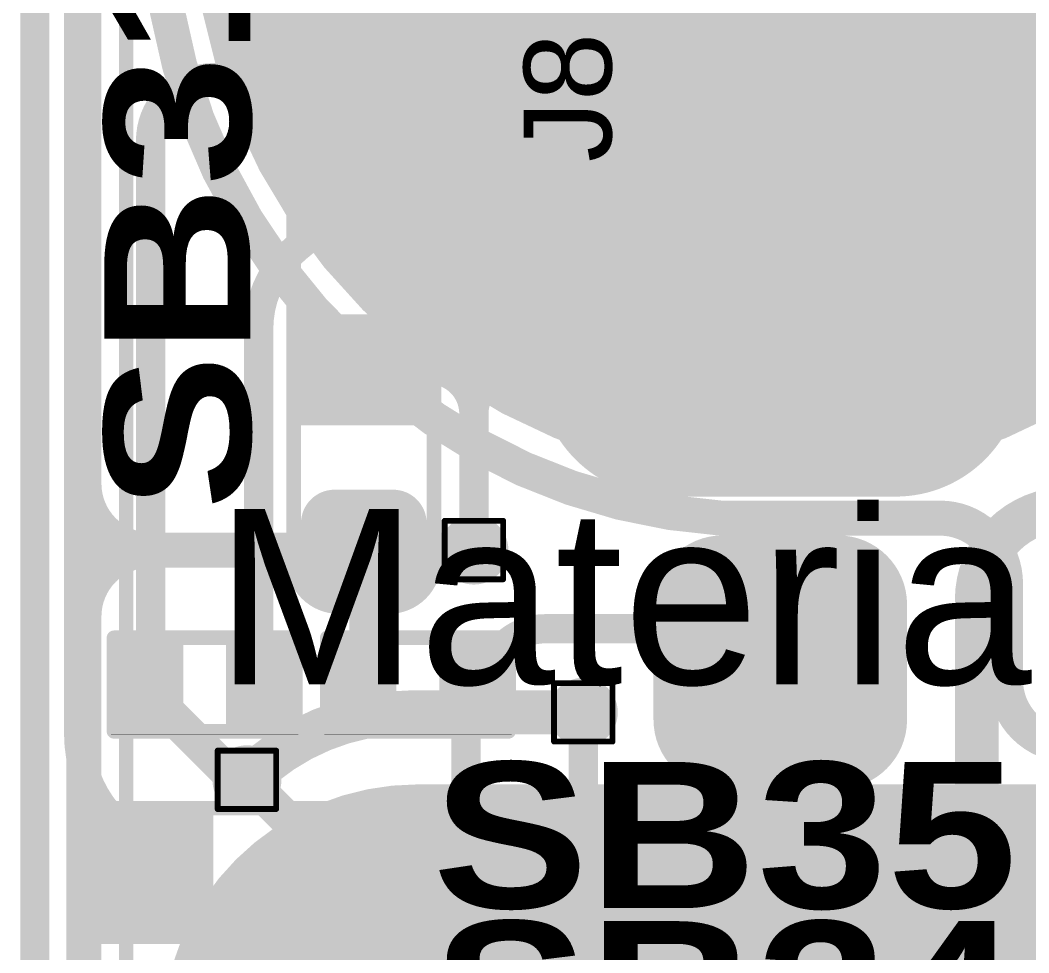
# Model space of a CAD drawing. Header units: inches. Extents: x 3 to 457, y -41 to 239.
# Drawn here: x 173.91 to 182.67, y 14.03 to 22.14 of the extents above; entities that cross this region are included whole.
import ezdxf

# ---------------------------------------------------------------- set-up
doc = ezdxf.new("R2010")
doc.units = ezdxf.units.IN
for name, color, linetype in [('Board Outline', 216, 'Continuous'), ('Bottom Layer', 5, 'Continuous'), ('Bottom Overlay', 54, 'Continuous'), ('Bottom Paste', 16, 'Continuous'), ('Bottom Solder', 6, 'Continuous'), ('Drill Drawing', 1, 'Continuous'), ('Fabrication', 76, 'Continuous'), ('Top Layer', 1, 'Continuous'), ('Top Overlay', 2, 'Continuous'), ('Top Paste', 8, 'Continuous'), ('Top Solder', 216, 'Continuous'), ('Via Holes', 16, 'Continuous')]:
    doc.layers.add(name, color=color, linetype=linetype)
doc.styles.add('Arial', font='', dxfattribs={"height": 0.2})
doc.styles.add('Arial Black_Bold', font='', dxfattribs={"height": 0.2})
doc.styles.get('Arial').set_extended_font_data('Arial')
doc.styles.get('Arial Black_Bold').set_extended_font_data('Arial Black', bold=True)

# ---------------------------------------------------------------- blocks, each defined once
blk = doc.blocks.new('S______B______12')
at = {"layer": 'Top Layer'}
for points in [[(-1.143, -0.4445), (-1.143, 0.4445), (-0.3809999999999999, 0.4445), (-0.3809999999999999, -0.4445)], [(0.3809999999999999, -0.4445), (0.3809999999999999, 0.4445), (1.143, 0.4445), (1.143, -0.4445)]]:
    blk.add_hatch(color=1, dxfattribs=at).paths.add_polyline_path(points)
at = {"layer": 'Top Paste'}
for points in [[(-1.143, -0.4445), (-1.143, 0.4445), (-0.3809999999999999, 0.4445), (-0.3809999999999999, -0.4445)], [(0.3809999999999999, -0.4445), (0.3809999999999999, 0.4445), (1.143, 0.4445), (1.143, -0.4445)]]:
    blk.add_hatch(color=8, dxfattribs=at).paths.add_polyline_path(points)
at = {"layer": 'Top Solder'}
for points in [[(-1.2446, -0.5460999999999999), (-1.2446, 0.5460999999999999), (-0.2794, 0.5460999999999999), (-0.2794, -0.5460999999999999)], [(0.2794, -0.5460999999999999), (0.2794, 0.5460999999999999), (1.2446, 0.5460999999999999), (1.2446, -0.5460999999999999)]]:
    blk.add_hatch(color=216, dxfattribs=at).paths.add_polyline_path(points)
at = {"layer": 'Top Overlay', "const_width": 0.127}
for points in [[(-1.27, -0.5588), (-1.27, 0.5588)], [(-1.27, 0.5588), (1.27, 0.5588)], [(1.27, -0.5588), (1.27, 0.5588)], [(-1.27, -0.5588), (1.27, -0.5588)]]:
    blk.add_lwpolyline(points, dxfattribs=at)
at = {"layer": 'Top Overlay', "const_width": 0.0635}
for points in [[(-1.30175, 0.5588, 1), (-1.23825, 0.5588, 1)], [(-1.30175, 0.5588, 1), (-1.23825, 0.5588, 1)], [(1.23825, 0.5588, 1), (1.30175, 0.5588, 1)], [(1.23825, 0.5588, 1), (1.30175, 0.5588, 1)], [(-1.30175, -0.5588, 1), (-1.23825, -0.5588, 1)], [(-1.30175, -0.5588, 1), (-1.23825, -0.5588, 1)], [(1.23825, -0.5588, 1), (1.30175, -0.5588, 1)], [(1.23825, -0.5588, 1), (1.30175, -0.5588, 1)]]:
    blk.add_lwpolyline(points, format="xyb", close=True, dxfattribs=at)
blk = doc.blocks.new('S______B______3_P___128')
at = {"layer": 'Top Layer'}
h = blk.add_hatch(color=1, dxfattribs=at)
edge = h.paths.add_edge_path()
edge.add_arc((-1.7145, -0.2540000000000001), 0.1905, 180, 270)
edge.add_line((-1.7145, -0.4445), (-1.3335, -0.4444999999999999))
edge.add_arc((-1.3335, -0.2539999999999999), 0.1905, 270, 360)
edge.add_line((-1.143, -0.2539999999999999), (-1.143, 0.2540000000000001))
edge.add_arc((-1.3335, 0.2540000000000001), 0.1905, 0, 90)
edge.add_line((-1.3335, 0.4445), (-1.7145, 0.4444999999999999))
edge.add_arc((-1.7145, 0.2539999999999999), 0.1905, 90, 180)
edge.add_line((-1.905, 0.2539999999999999), (-1.905, -0.2540000000000001))
blk.add_hatch(color=1, dxfattribs=at).paths.add_polyline_path([(-0.3809999999999999, -0.4445), (-0.3810000000000001, 0.4445), (0.3809999999999999, 0.4445), (0.3810000000000001, -0.4445)])
h = blk.add_hatch(color=1, dxfattribs=at)
edge = h.paths.add_edge_path()
edge.add_arc((1.3335, -0.2540000000000001), 0.1905, 180, 270)
edge.add_line((1.3335, -0.4445), (1.7145, -0.4444999999999999))
edge.add_arc((1.7145, -0.2539999999999999), 0.1905, 270, 360)
edge.add_line((1.905, -0.2539999999999999), (1.905, 0.2540000000000001))
edge.add_arc((1.7145, 0.2540000000000001), 0.1905, 0, 90)
edge.add_line((1.7145, 0.4445), (1.3335, 0.4444999999999999))
edge.add_arc((1.3335, 0.2539999999999999), 0.1905, 90, 180)
edge.add_line((1.143, 0.2539999999999999), (1.143, -0.2540000000000001))
at = {"layer": 'Top Paste'}
h = blk.add_hatch(color=8, dxfattribs=at)
edge = h.paths.add_edge_path()
edge.add_arc((-1.7145, -0.2540000000000001), 0.1905, 180, 270)
edge.add_line((-1.7145, -0.4445), (-1.3335, -0.4444999999999999))
edge.add_arc((-1.3335, -0.2539999999999999), 0.1905, 270, 360)
edge.add_line((-1.143, -0.2539999999999999), (-1.143, 0.2540000000000001))
edge.add_arc((-1.3335, 0.2540000000000001), 0.1905, 0, 90)
edge.add_line((-1.3335, 0.4445), (-1.7145, 0.4444999999999999))
edge.add_arc((-1.7145, 0.2539999999999999), 0.1905, 90, 180)
edge.add_line((-1.905, 0.2539999999999999), (-1.905, -0.2540000000000001))
blk.add_hatch(color=8, dxfattribs=at).paths.add_polyline_path([(-0.3809999999999999, -0.4445), (-0.3810000000000001, 0.4445), (0.3809999999999999, 0.4445), (0.3810000000000001, -0.4445)])
h = blk.add_hatch(color=8, dxfattribs=at)
edge = h.paths.add_edge_path()
edge.add_arc((1.3335, -0.2540000000000001), 0.1905, 180, 270)
edge.add_line((1.3335, -0.4445), (1.7145, -0.4444999999999999))
edge.add_arc((1.7145, -0.2539999999999999), 0.1905, 270, 360)
edge.add_line((1.905, -0.2539999999999999), (1.905, 0.2540000000000001))
edge.add_arc((1.7145, 0.2540000000000001), 0.1905, 0, 90)
edge.add_line((1.7145, 0.4445), (1.3335, 0.4444999999999999))
edge.add_arc((1.3335, 0.2539999999999999), 0.1905, 90, 180)
edge.add_line((1.143, 0.2539999999999999), (1.143, -0.2540000000000001))
at = {"layer": 'Top Solder'}
h = blk.add_hatch(color=216, dxfattribs=at)
edge = h.paths.add_edge_path()
edge.add_arc((-1.7145, -0.2540000000000001), 0.2921, 180, 270)
edge.add_line((-1.7145, -0.5461), (-1.3335, -0.5460999999999999))
edge.add_arc((-1.3335, -0.2539999999999999), 0.2921, 270, 360)
edge.add_line((-1.0414, -0.2539999999999999), (-1.0414, 0.2540000000000001))
edge.add_arc((-1.3335, 0.2540000000000001), 0.2921, 0, 90)
edge.add_line((-1.3335, 0.5461), (-1.7145, 0.5460999999999999))
edge.add_arc((-1.7145, 0.2539999999999999), 0.2921, 90, 180)
edge.add_line((-2.0066, 0.254), (-2.0066, -0.254))
blk.add_hatch(color=216, dxfattribs=at).paths.add_polyline_path([(-0.4825999999999999, -0.5461), (-0.4826, 0.5460999999999999), (0.4825999999999999, 0.5461), (0.4826, -0.5460999999999999)])
h = blk.add_hatch(color=216, dxfattribs=at)
edge = h.paths.add_edge_path()
edge.add_arc((1.3335, -0.2540000000000001), 0.2921, 180, 270)
edge.add_line((1.3335, -0.5461), (1.7145, -0.5460999999999999))
edge.add_arc((1.7145, -0.2539999999999999), 0.2921, 270, 360)
edge.add_line((2.0066, -0.2539999999999999), (2.0066, 0.2540000000000001))
edge.add_arc((1.7145, 0.2540000000000001), 0.2921, 0, 90)
edge.add_line((1.7145, 0.5461), (1.3335, 0.5460999999999999))
edge.add_arc((1.3335, 0.2539999999999999), 0.2921, 90, 180)
edge.add_line((1.0414, 0.254), (1.0414, -0.254))
at = {"layer": 'Top Overlay', "const_width": 0.127}
for points in [[(-2.0574, 0.21660866, -0.4142135623730951), (-1.66440866, 0.6096)], [(1.66440866, 0.6096, -0.4142135623730951), (2.0574, 0.21660866)], [(-1.66440866, -0.6096, -0.4142135623730951), (-2.0574, -0.21660866)], [(2.0574, -0.21660866, -0.4142135623730951), (1.66440866, -0.6096)]]:
    blk.add_lwpolyline(points, format="xyb", dxfattribs=at)
for points in [[(1.66440866, 0.6096), (-1.66440866, 0.6096)], [(-2.0574, -0.21660866), (-2.0574, 0.21660866)], [(2.0574, -0.21660866), (2.0574, 0.21660866)], [(1.66440866, -0.6096), (-1.66440866, -0.6096)]]:
    blk.add_lwpolyline(points, dxfattribs=at)
at = {"layer": 'Top Overlay', "const_width": 0.0635}
for points in [[(-1.69615866, 0.6096, 1), (-1.63265866, 0.6096, 1)], [(-1.69615866, 0.6096, 1), (-1.63265866, 0.6096, 1)], [(1.63265866, 0.6096, 1), (1.69615866, 0.6096, 1)], [(1.63265866, 0.6096, 1), (1.69615866, 0.6096, 1)], [(-2.08915, 0.21660866, 1), (-2.02565, 0.21660866, 1)], [(-2.08915, 0.21660866, 1), (-2.02565, 0.21660866, 1)], [(2.02565, 0.21660866, 1), (2.08915, 0.21660866, 1)], [(2.02565, 0.21660866, 1), (2.08915, 0.21660866, 1)], [(-2.08915, -0.21660866, 1), (-2.02565, -0.21660866, 1)], [(-2.08915, -0.21660866, 1), (-2.02565, -0.21660866, 1)], [(2.02565, -0.21660866, 1), (2.08915, -0.21660866, 1)], [(2.02565, -0.21660866, 1), (2.08915, -0.21660866, 1)], [(-1.69615866, -0.6096, 1), (-1.63265866, -0.6096, 1)], [(-1.69615866, -0.6096, 1), (-1.63265866, -0.6096, 1)], [(1.63265866, -0.6096, 1), (1.69615866, -0.6096, 1)], [(1.63265866, -0.6096, 1), (1.69615866, -0.6096, 1)]]:
    blk.add_lwpolyline(points, format="xyb", close=True, dxfattribs=at)
blk = doc.blocks.new('R___0402_196')
at = {"layer": 'Top Layer'}
for points in [[(-0.6985, -0.3175), (-0.6985, 0.3175), (-0.2412999999999999, 0.3175), (-0.2413, -0.3175)], [(0.2412999999999999, -0.3175), (0.2413, 0.3175), (0.6985, 0.3175), (0.6985, -0.3175)]]:
    blk.add_hatch(color=1, dxfattribs=at).paths.add_polyline_path(points)
at = {"layer": 'Top Paste'}
for points in [[(-0.6985, -0.3175), (-0.6985, 0.3175), (-0.2412999999999999, 0.3175), (-0.2413, -0.3175)], [(0.2412999999999999, -0.3175), (0.2413, 0.3175), (0.6985, 0.3175), (0.6985, -0.3175)]]:
    blk.add_hatch(color=8, dxfattribs=at).paths.add_polyline_path(points)
at = {"layer": 'Top Solder'}
for points in [[(-0.75350116, -0.37250116), (-0.75350116, 0.37250116), (-0.1862988399999999, 0.37250116), (-0.18629884, -0.37250116)], [(0.1862988399999999, -0.37250116), (0.18629884, 0.37250116), (0.75350116, 0.37250116), (0.75350116, -0.37250116)]]:
    blk.add_hatch(color=216, dxfattribs=at).paths.add_polyline_path(points)
at = {"layer": 'Top Overlay'}
for points, const_width in [([(-0.7874, 0.4064), (0.7874, 0.4064)], 0.127), ([(-0.7874, -0.4064), (-0.7874, 0.4064)], 0.127), ([(0.7874, -0.4064), (0.7874, 0.4064)], 0.127), ([(-0.7874, -0.4064), (0.7874, -0.4064)], 0.127), ([(-0.8128, -0.4318), (0.8128, -0.4318)], 0.0032258)]:
    blk.add_lwpolyline(points, dxfattribs=dict(at, const_width=const_width))
for points, const_width in [([(-0.8191499999999999, 0.4064, 1), (-0.7556499999999999, 0.4064, 1)], 0.0635), ([(-0.8191499999999999, 0.4064, 1), (-0.7556499999999999, 0.4064, 1)], 0.0635), ([(0.7556499999999999, 0.4064, 1), (0.8191499999999999, 0.4064, 1)], 0.0635), ([(0.7556499999999999, 0.4064, 1), (0.8191499999999999, 0.4064, 1)], 0.0635), ([(-0.8191499999999999, -0.4064, 1), (-0.7556499999999999, -0.4064, 1)], 0.0635), ([(-0.8191499999999999, -0.4064, 1), (-0.7556499999999999, -0.4064, 1)], 0.0635), ([(0.7556499999999999, -0.4064, 1), (0.8191499999999999, -0.4064, 1)], 0.0635), ([(0.7556499999999999, -0.4064, 1), (0.8191499999999999, -0.4064, 1)], 0.0635), ([(-0.81360518, -0.4318, 1), (-0.8119948199999999, -0.4318, 1)], 0.0016129), ([(0.8119948199999999, -0.4318, 1), (0.81360518, -0.4318, 1)], 0.0016129)]:
    blk.add_lwpolyline(points, format="xyb", close=True, dxfattribs=dict(at, const_width=const_width))
blk = doc.blocks.new('R___0402_197')
at = {"layer": 'Top Layer'}
for points in [[(-0.6985, -0.3175), (-0.6985, 0.3175), (-0.2412999999999999, 0.3175), (-0.2413, -0.3175)], [(0.2412999999999999, -0.3175), (0.2413, 0.3175), (0.6985, 0.3175), (0.6985, -0.3175)]]:
    blk.add_hatch(color=1, dxfattribs=at).paths.add_polyline_path(points)
at = {"layer": 'Top Paste'}
for points in [[(-0.6985, -0.3175), (-0.6985, 0.3175), (-0.2412999999999999, 0.3175), (-0.2413, -0.3175)], [(0.2412999999999999, -0.3175), (0.2413, 0.3175), (0.6985, 0.3175), (0.6985, -0.3175)]]:
    blk.add_hatch(color=8, dxfattribs=at).paths.add_polyline_path(points)
at = {"layer": 'Top Solder'}
for points in [[(-0.75350116, -0.37250116), (-0.75350116, 0.37250116), (-0.1862988399999999, 0.37250116), (-0.18629884, -0.37250116)], [(0.1862988399999999, -0.37250116), (0.18629884, 0.37250116), (0.75350116, 0.37250116), (0.75350116, -0.37250116)]]:
    blk.add_hatch(color=216, dxfattribs=at).paths.add_polyline_path(points)
at = {"layer": 'Top Overlay'}
for points, const_width in [([(-0.7874, 0.4064), (0.7874, 0.4064)], 0.127), ([(-0.7874, -0.4064), (-0.7874, 0.4064)], 0.127), ([(0.7874, -0.4064), (0.7874, 0.4064)], 0.127), ([(-0.7874, -0.4064), (0.7874, -0.4064)], 0.127), ([(-0.8128, -0.4318), (0.8128, -0.4318)], 0.0032258)]:
    blk.add_lwpolyline(points, dxfattribs=dict(at, const_width=const_width))
for points, const_width in [([(-0.8191499999999999, 0.4064, 1), (-0.7556499999999999, 0.4064, 1)], 0.0635), ([(-0.8191499999999999, 0.4064, 1), (-0.7556499999999999, 0.4064, 1)], 0.0635), ([(0.7556499999999999, 0.4064, 1), (0.8191499999999999, 0.4064, 1)], 0.0635), ([(0.7556499999999999, 0.4064, 1), (0.8191499999999999, 0.4064, 1)], 0.0635), ([(-0.8191499999999999, -0.4064, 1), (-0.7556499999999999, -0.4064, 1)], 0.0635), ([(-0.8191499999999999, -0.4064, 1), (-0.7556499999999999, -0.4064, 1)], 0.0635), ([(0.7556499999999999, -0.4064, 1), (0.8191499999999999, -0.4064, 1)], 0.0635), ([(0.7556499999999999, -0.4064, 1), (0.8191499999999999, -0.4064, 1)], 0.0635), ([(-0.81360518, -0.4318, 1), (-0.8119948199999999, -0.4318, 1)], 0.0016129), ([(0.8119948199999999, -0.4318, 1), (0.81360518, -0.4318, 1)], 0.0016129)]:
    blk.add_lwpolyline(points, format="xyb", close=True, dxfattribs=dict(at, const_width=const_width))
blk = doc.blocks.new('SEMG_PAD_B_241')
at = {"layer": 'Bottom Layer'}
h = blk.add_hatch(color=5, dxfattribs=at)
edge = h.paths.add_edge_path()
edge.add_arc((-3.14997338, 0.0128143), 2.09999834, 90, 270)
edge.add_line((-3.14997338, -2.08718404), (3.150029259999999, -2.08718404))
edge.add_arc((3.15002926, 0.0128143), 2.09999834, 270, 450)
edge.add_line((3.15002926, 2.11281264), (-3.14997338, 2.11281264))
h = blk.add_hatch(color=5, dxfattribs=at)
edge = h.paths.add_edge_path()
edge.add_arc((2.794e-05, -9.98718602), 5.00000016, 0, 360)
at = {"layer": 'Bottom Paste'}
h = blk.add_hatch(color=16, dxfattribs=at)
edge = h.paths.add_edge_path()
edge.add_arc((-3.14997338, 0.0128143), 2.09999834, 90, 270)
edge.add_line((-3.14997338, -2.08718404), (3.150029259999999, -2.08718404))
edge.add_arc((3.15002926, 0.0128143), 2.09999834, 270, 450)
edge.add_line((3.15002926, 2.11281264), (-3.14997338, 2.11281264))
h = blk.add_hatch(color=16, dxfattribs=at)
edge = h.paths.add_edge_path()
edge.add_arc((2.794e-05, -9.98718602), 5.00000016, 0, 360)
at = {"layer": 'Bottom Solder'}
h = blk.add_hatch(color=6, dxfattribs=at)
edge = h.paths.add_edge_path()
edge.add_arc((-3.14997338, 0.0128143), 2.20159834, 90, 270)
edge.add_line((-3.14997338, -2.18878404), (3.150029259999999, -2.18878404))
edge.add_arc((3.15002926, 0.0128143), 2.20159834, 270, 450)
edge.add_line((3.15002926, 2.21441264), (-3.14997338, 2.21441264))
h = blk.add_hatch(color=6, dxfattribs=at)
edge = h.paths.add_edge_path()
edge.add_arc((2.794e-05, -9.98718602), 5.10160016, 0, 360)
at = {"layer": 'Bottom Overlay', "const_width": 0.127}
blk.add_lwpolyline([(5.683262699999999, 10.96579468), (5.683262699999999, -10.96562958)], dxfattribs=at)
blk = doc.blocks.new('T____P____SMD_3_P____243')
at = {"layer": 'Top Layer'}
h = blk.add_hatch(color=1, dxfattribs=at)
edge = h.paths.add_edge_path()
edge.add_arc((-0.50000154, 3.04000154), 0.499999, 90, 180)
edge.add_line((-1.00000054, 3.04000154), (-1.00000054, 2.03999846))
edge.add_arc((-0.50000154, 2.03999846), 0.499999, 180, 270)
edge.add_line((-0.5000015400000001, 1.53999946), (0.5000015399999999, 1.53999946))
edge.add_arc((0.50000154, 2.03999846), 0.499999, 270, 360)
edge.add_line((1.00000054, 2.03999846), (1.00000054, 3.04000154))
edge.add_arc((0.50000154, 3.04000154), 0.499999, 0, 90)
edge.add_line((0.50000154, 3.54000054), (-0.50000154, 3.54000054))
h = blk.add_hatch(color=1, dxfattribs=at)
edge = h.paths.add_edge_path()
edge.add_arc((-0.9999992699999999, 0), 1.00000054, 90, 270)
edge.add_line((-0.9999992700000001, -1.00000054), (0.9999992699999997, -1.00000054))
edge.add_arc((0.9999992699999999, 0), 1.00000054, 270, 450)
edge.add_line((0.99999927, 1.00000054), (-0.9999992699999998, 1.00000054))
h = blk.add_hatch(color=1, dxfattribs=at)
edge = h.paths.add_edge_path()
edge.add_arc((-0.50000154, -2.03999846), 0.499999, 90, 180)
edge.add_line((-1.00000054, -2.03999846), (-1.00000054, -3.04000154))
edge.add_arc((-0.50000154, -3.04000154), 0.499999, 180, 270)
edge.add_line((-0.5000015400000001, -3.54000054), (0.5000015399999999, -3.54000054))
edge.add_arc((0.50000154, -3.04000154), 0.499999, 270, 360)
edge.add_line((1.00000054, -3.04000154), (1.00000054, -2.03999846))
edge.add_arc((0.50000154, -2.03999846), 0.499999, 0, 90)
edge.add_line((0.50000154, -1.53999946), (-0.50000154, -1.53999946))
at = {"layer": 'Top Paste'}
h = blk.add_hatch(color=8, dxfattribs=at)
edge = h.paths.add_edge_path()
edge.add_arc((-0.50000154, 3.04000154), 0.499999, 90, 180)
edge.add_line((-1.00000054, 3.04000154), (-1.00000054, 2.03999846))
edge.add_arc((-0.50000154, 2.03999846), 0.499999, 180, 270)
edge.add_line((-0.5000015400000001, 1.53999946), (0.5000015399999999, 1.53999946))
edge.add_arc((0.50000154, 2.03999846), 0.499999, 270, 360)
edge.add_line((1.00000054, 2.03999846), (1.00000054, 3.04000154))
edge.add_arc((0.50000154, 3.04000154), 0.499999, 0, 90)
edge.add_line((0.50000154, 3.54000054), (-0.50000154, 3.54000054))
h = blk.add_hatch(color=8, dxfattribs=at)
edge = h.paths.add_edge_path()
edge.add_arc((-0.9999992699999999, 0), 1.00000054, 90, 270)
edge.add_line((-0.9999992700000001, -1.00000054), (0.9999992699999997, -1.00000054))
edge.add_arc((0.9999992699999999, 0), 1.00000054, 270, 450)
edge.add_line((0.99999927, 1.00000054), (-0.9999992699999998, 1.00000054))
h = blk.add_hatch(color=8, dxfattribs=at)
edge = h.paths.add_edge_path()
edge.add_arc((-0.50000154, -2.03999846), 0.499999, 90, 180)
edge.add_line((-1.00000054, -2.03999846), (-1.00000054, -3.04000154))
edge.add_arc((-0.50000154, -3.04000154), 0.499999, 180, 270)
edge.add_line((-0.5000015400000001, -3.54000054), (0.5000015399999999, -3.54000054))
edge.add_arc((0.50000154, -3.04000154), 0.499999, 270, 360)
edge.add_line((1.00000054, -3.04000154), (1.00000054, -2.03999846))
edge.add_arc((0.50000154, -2.03999846), 0.499999, 0, 90)
edge.add_line((0.50000154, -1.53999946), (-0.50000154, -1.53999946))
at = {"layer": 'Top Solder'}
h = blk.add_hatch(color=216, dxfattribs=at)
edge = h.paths.add_edge_path()
edge.add_arc((-0.50000154, 3.04000154), 0.601599, 90, 180)
edge.add_line((-1.10160054, 3.04000154), (-1.10160054, 2.03999846))
edge.add_arc((-0.50000154, 2.03999846), 0.601599, 180, 270)
edge.add_line((-0.5000015400000001, 1.43839946), (0.5000015399999999, 1.43839946))
edge.add_arc((0.50000154, 2.03999846), 0.601599, 270, 360)
edge.add_line((1.10160054, 2.03999846), (1.10160054, 3.04000154))
edge.add_arc((0.50000154, 3.04000154), 0.601599, 0, 90)
edge.add_line((0.50000154, 3.64160054), (-0.50000154, 3.64160054))
h = blk.add_hatch(color=216, dxfattribs=at)
edge = h.paths.add_edge_path()
edge.add_arc((-0.9999992699999999, 0), 1.10160054, 90, 270)
edge.add_line((-0.9999992700000001, -1.10160054), (0.9999992699999997, -1.10160054))
edge.add_arc((0.9999992699999999, 0), 1.10160054, 270, 450)
edge.add_line((0.99999927, 1.10160054), (-0.9999992699999998, 1.10160054))
h = blk.add_hatch(color=216, dxfattribs=at)
edge = h.paths.add_edge_path()
edge.add_arc((-0.50000154, -2.03999846), 0.601599, 90, 180)
edge.add_line((-1.10160054, -2.03999846), (-1.10160054, -3.04000154))
edge.add_arc((-0.50000154, -3.04000154), 0.601599, 180, 270)
edge.add_line((-0.5000015400000001, -3.64160054), (0.5000015399999999, -3.64160054))
edge.add_arc((0.50000154, -3.04000154), 0.601599, 270, 360)
edge.add_line((1.10160054, -3.04000154), (1.10160054, -2.03999846))
edge.add_arc((0.50000154, -2.03999846), 0.601599, 0, 90)
edge.add_line((0.50000154, -1.43839946), (-0.50000154, -1.43839946))

msp = doc.modelspace()

# ---------------------------------------------------------------- hatches: boundary and pattern name
at = {"layer": 'Bottom Layer'}
h = msp.add_hatch(color=5, dxfattribs=at)
edge = h.paths.add_edge_path()
edge.add_arc((177.8491363, 17.53384098), 0.2999994, 0, 360)
h = msp.add_hatch(color=5, dxfattribs=at)
edge = h.paths.add_edge_path()
edge.add_arc((178.79944174, 16.1233993), 0.2999994, 0, 360)
h = msp.add_hatch(color=5, dxfattribs=at)
edge = h.paths.add_edge_path()
edge.add_arc((175.87720222, 15.53695394), 0.2999994, 0, 360)
at = {"layer": 'Top Layer'}
h = msp.add_hatch(color=1, dxfattribs=at)
edge = h.paths.add_edge_path()
edge.add_arc((177.8491363, 17.53384098), 0.2999994, 0, 360)
h = msp.add_hatch(color=1, dxfattribs=at)
edge = h.paths.add_edge_path()
edge.add_arc((178.79944174, 16.1233993), 0.2999994, 0, 360)
h = msp.add_hatch(color=1, dxfattribs=at)
edge = h.paths.add_edge_path()
edge.add_arc((175.87720222, 15.53695394), 0.2999994, 0, 360)
at = {"layer": 'Via Holes'}
h = msp.add_hatch(color=7, dxfattribs=at)
edge = h.paths.add_edge_path()
edge.add_arc((177.8491363, 17.53384098), 0.1499997, 0, 360)
h = msp.add_hatch(color=7, dxfattribs=at)
edge = h.paths.add_edge_path()
edge.add_arc((178.79944174, 16.1233993), 0.1499997, 0, 360)
h = msp.add_hatch(color=7, dxfattribs=at)
edge = h.paths.add_edge_path()
edge.add_arc((175.87720222, 15.53695394), 0.1499997, 0, 360)

# ---------------------------------------------------------------- linework, layer by layer
at = {"layer": 'Board Outline', "const_width": 0.127}
msp.add_lwpolyline([(174.0342341, 2.31675432), (174.03439412, 24.17241038)], dxfattribs=at)
at = {"layer": 'Bottom Layer'}
for points, const_width in [([(174.46091092, 18.11063942), (174.46091092, 24.31278602)], 0.3048), ([(176.79185876, 19.26736812), (176.82306266, 19.23657316)], 0.3048), ([(174.46091092, 16.95704254), (174.46091092, 18.11063942)], 0.3048), ([(179.99760038, 17.81125724), (180.00768926, 17.81125978)], 0.3048), ([(180.00768926, 17.81125978), (181.89880308, 17.81125978)], 0.3048), ([(174.52970936, 17.53384098), (175.03770936, 17.53384098)], 0.3048), ([(175.03770936, 17.53384098), (177.8491363, 17.53384098)], 0.3048), ([(182.46791294, 16.40097812), (182.46791294, 17.24214992)], 0.3048), ([(174.46091092, 10.45701236), (174.46091092, 16.95704254)], 0.3048), ([(177.29300584, 16.1233993), (178.79944174, 16.1233993)], 0.3809999999999999)]:
    msp.add_lwpolyline(points, dxfattribs=dict(at, const_width=const_width))
for points, const_width in [([(176.7918613, 19.26737066, -0.209656713138155), (175.10200438, 23.19410398)], 0.3048), ([(179.99760038, 17.81125978, -0.1802861242227069), (176.8230652, 19.2365757)], 0.3048), ([(175.03770936, 17.53384098, -0.4142135623730951), (174.46091092, 18.11063942)], 0.3048), ([(181.89880308, 17.81125978, -0.4142135623730951), (182.46791294, 17.24214992)], 0.3048), ([(174.46091092, 16.95704254, -0.4142135623730951), (175.03770936, 17.53384098)], 0.3048), ([(183.0317523, 15.83713876, -0.4142135623730951), (182.46791294, 16.40097812)], 0.3048), ([(175.87797692, 15.53772864, -0.1987703545313337), (177.29300584, 16.1233993)], 0.3809999999999999), ([(175.87720222, 15.53695394, -0.0001366115182647), (175.87797692, 15.53772864)], 0.3809999999999999)]:
    msp.add_lwpolyline(points, format="xyb", dxfattribs=dict(at, const_width=const_width))
for points, const_width in [([(176.71565876, 19.26736812, 1), (176.86805876, 19.26736812, 1)], 0.1524), ([(176.7156613, 19.26737066, 1), (176.8680613, 19.26737066, 1)], 0.1524), ([(176.74686266, 19.23657316, 1), (176.89926266, 19.23657316, 1)], 0.1524), ([(176.7468652, 19.2365757, 1), (176.8992652, 19.2365757, 1)], 0.1524), ([(174.38471092, 18.11063942, 1), (174.53711092, 18.11063942, 1)], 0.1524), ([(174.38471092, 18.11063942, 1), (174.53711092, 18.11063942, 1)], 0.1524), ([(174.38471092, 18.11063942, 1), (174.53711092, 18.11063942, 1)], 0.1524), ([(179.92140038, 17.81125978, 1), (180.07380038, 17.81125978, 1)], 0.1524), ([(179.92140038, 17.81125724, 1), (180.07380038, 17.81125724, 1)], 0.1524), ([(179.93148926, 17.81125978, 1), (180.08388926, 17.81125978, 1)], 0.1524), ([(179.93148926, 17.81125978, 1), (180.08388926, 17.81125978, 1)], 0.1524), ([(181.82260308, 17.81125978, 1), (181.97500308, 17.81125978, 1)], 0.1524), ([(181.82260308, 17.81125978, 1), (181.97500308, 17.81125978, 1)], 0.1524), ([(174.45350936, 17.53384098, 1), (174.60590936, 17.53384098, 1)], 0.1524), ([(174.96150936, 17.53384098, 1), (175.11390936, 17.53384098, 1)], 0.1524), ([(174.96150936, 17.53384098, 1), (175.11390936, 17.53384098, 1)], 0.1524), ([(174.96150936, 17.53384098, 1), (175.11390936, 17.53384098, 1)], 0.1524), ([(174.96150936, 17.53384098, 1), (175.11390936, 17.53384098, 1)], 0.1524), ([(177.7729363, 17.53384098, 1), (177.9253363, 17.53384098, 1)], 0.1524), ([(182.39171294, 17.24214992, 1), (182.54411294, 17.24214992, 1)], 0.1524), ([(182.39171294, 17.24214992, 1), (182.54411294, 17.24214992, 1)], 0.1524), ([(174.38471092, 16.95704254, 1), (174.53711092, 16.95704254, 1)], 0.1524), ([(174.38471092, 16.95704254, 1), (174.53711092, 16.95704254, 1)], 0.1524), ([(174.38471092, 16.95704254, 1), (174.53711092, 16.95704254, 1)], 0.1524), ([(182.39171294, 16.40097812, 1), (182.54411294, 16.40097812, 1)], 0.1524), ([(182.39171294, 16.40097812, 1), (182.54411294, 16.40097812, 1)], 0.1524), ([(177.19775584, 16.1233993, 1), (177.38825584, 16.1233993, 1)], 0.1905), ([(177.19775584, 16.1233993, 1), (177.38825584, 16.1233993, 1)], 0.1905), ([(178.70419174, 16.1233993, 1), (178.89469174, 16.1233993, 1)], 0.1905), ([(175.78195222, 15.53695394, 1), (175.97245222, 15.53695394, 1)], 0.1905), ([(175.78272692, 15.53772864, 1), (175.97322692, 15.53772864, 1)], 0.1905), ([(175.78272692, 15.53772864, 1), (175.97322692, 15.53772864, 1)], 0.1905)]:
    msp.add_lwpolyline(points, format="xyb", close=True, dxfattribs=dict(at, const_width=const_width))
at = {"layer": 'Drill Drawing', "const_width": 0.0508}
for points in [[(177.5951363, 17.78784098), (178.1031363, 17.78784098)], [(177.5951363, 17.27984098), (177.5951363, 17.78784098)], [(178.1031363, 17.27984098), (178.1031363, 17.78784098)], [(177.5951363, 17.27984098), (178.1031363, 17.27984098)], [(178.54544174, 16.3773993), (179.05344174, 16.3773993)], [(178.54544174, 15.8693993), (178.54544174, 16.3773993)], [(179.05344174, 15.8693993), (179.05344174, 16.3773993)], [(178.54544174, 15.8693993), (179.05344174, 15.8693993)], [(175.62320222, 15.79095394), (176.13120222, 15.79095394)], [(175.62320222, 15.28295394), (175.62320222, 15.79095394)], [(176.13120222, 15.28295394), (176.13120222, 15.79095394)], [(175.62320222, 15.28295394), (176.13120222, 15.28295394)]]:
    msp.add_lwpolyline(points, dxfattribs=at)
at = {"layer": 'Drill Drawing', "const_width": 0.0254}
for points in [[(177.5824363, 17.78784098, 1), (177.6078363, 17.78784098, 1)], [(177.5824363, 17.78784098, 1), (177.6078363, 17.78784098, 1)], [(178.0904363, 17.78784098, 1), (178.1158363, 17.78784098, 1)], [(178.0904363, 17.78784098, 1), (178.1158363, 17.78784098, 1)], [(177.5824363, 17.27984098, 1), (177.6078363, 17.27984098, 1)], [(177.5824363, 17.27984098, 1), (177.6078363, 17.27984098, 1)], [(178.0904363, 17.27984098, 1), (178.1158363, 17.27984098, 1)], [(178.0904363, 17.27984098, 1), (178.1158363, 17.27984098, 1)], [(178.53274174, 16.3773993, 1), (178.55814174, 16.3773993, 1)], [(178.53274174, 16.3773993, 1), (178.55814174, 16.3773993, 1)], [(179.04074174, 16.3773993, 1), (179.06614174, 16.3773993, 1)], [(179.04074174, 16.3773993, 1), (179.06614174, 16.3773993, 1)], [(178.53274174, 15.8693993, 1), (178.55814174, 15.8693993, 1)], [(178.53274174, 15.8693993, 1), (178.55814174, 15.8693993, 1)], [(179.04074174, 15.8693993, 1), (179.06614174, 15.8693993, 1)], [(179.04074174, 15.8693993, 1), (179.06614174, 15.8693993, 1)], [(175.61050222, 15.79095394, 1), (175.63590222, 15.79095394, 1)], [(175.61050222, 15.79095394, 1), (175.63590222, 15.79095394, 1)], [(176.11850222, 15.79095394, 1), (176.14390222, 15.79095394, 1)], [(176.11850222, 15.79095394, 1), (176.14390222, 15.79095394, 1)], [(175.61050222, 15.28295394, 1), (175.63590222, 15.28295394, 1)], [(175.61050222, 15.28295394, 1), (175.63590222, 15.28295394, 1)], [(176.11850222, 15.28295394, 1), (176.14390222, 15.28295394, 1)], [(176.11850222, 15.28295394, 1), (176.14390222, 15.28295394, 1)]]:
    msp.add_lwpolyline(points, format="xyb", close=True, dxfattribs=at)
at = {"layer": 'Fabrication'}
for points, const_width in [([(185.51115552, 23.24456616, 1), (175.5111552, 23.24456616, 1)], 0.254), ([(177.29371196, 15.37019786, 1), (177.42071196, 15.37019786, 1)], 0.127), ([(177.29371196, 15.37019786, 1), (177.42071196, 15.37019786, 1)], 0.127), ([(175.80878732, 14.75512162, 1), (175.93578732, 14.75512162, 1)], 0.127), ([(175.80878732, 14.75512162, 1), (175.93578732, 14.75512162, 1)], 0.127)]:
    msp.add_lwpolyline(points, format="xyb", close=True, dxfattribs=dict(at, const_width=const_width))
at = {"layer": 'Fabrication', "const_width": 0.254}
for points in [[(174.0342341, 2.31675432), (174.03439412, 24.17241038)], [(177.35721196, 15.37019786), (183.66521052, 15.37019786)]]:
    msp.add_lwpolyline(points, dxfattribs=at)
for points in [[(175.87228732, 14.75512162, -0.198912367379658), (177.35721196, 15.37019786)], [(175.25721108, 13.27019698, -0.198912367379658), (175.87228732, 14.75512162)]]:
    msp.add_lwpolyline(points, format="xyb", dxfattribs=at)
at = {"layer": 'Top Layer'}
for points, const_width in [([(174.41538142, 15.93331078), (174.41538142, 23.60507344)], 0.254), ([(175.58908494, 21.63985258), (180.5111833, 21.63985258)], 0.254), ([(175.03997758, 16.36493298), (175.03997758, 21.09074522)], 0.254), ([(176.63903966, 20.43335258), (176.89303966, 20.62385258)], 0.254), ([(176.30933496, 20.15935516), (176.63903966, 20.43335258)], 0.254), ([(175.97977758, 16.36493298), (175.97977758, 19.45697658)], 0.254), ([(176.89303966, 19.09985258), (177.8328422, 19.09985258)], 0.254), ([(177.8328422, 19.09985258), (180.5111833, 19.09985258)], 0.254), ([(177.8491363, 17.53384098), (177.8491363, 19.0605156)], 0.254), ([(176.89303966, 16.36493298), (176.89303966, 17.57585258)], 0.254), ([(182.2182919, 12.7309753), (182.2182919, 17.09866532)], 0.3809999999999999), ([(178.46695066, 16.84998662), (180.22104926, 16.84998662)], 0.254), ([(180.22104926, 16.84998662), (180.5111833, 16.55985258)], 0.254), ([(177.96411702, 16.55543298), (178.11139384, 16.7027098)], 0.254), ([(177.8328422, 16.45383298), (177.9344422, 16.55543298)], 0.254), ([(177.9344422, 16.55543298), (177.96411702, 16.55543298)], 0.254), ([(180.3162637, 16.36493298), (180.5111833, 16.55985258)], 0.254), ([(177.8328422, 16.36493298), (177.8328422, 16.45383298)], 0.254), ([(175.03997758, 16.27603298), (175.03997758, 16.36493298)], 0.254), ([(177.78033278, 16.31242356), (177.8328422, 16.36493298)], 0.254), ([(175.03997758, 16.27603298), (175.71285406, 15.6031565)], 0.3048), ([(177.78033278, 13.77933744), (177.78033278, 16.31242356)], 0.254), ([(180.40471412, 10.76937902), (180.40471412, 16.29654602)], 0.254), ([(178.79944174, 11.65081998), (178.79944174, 16.1233993)], 0.254), ([(175.71285406, 15.6031565), (175.81099966, 15.6031565)], 0.254), ([(175.81099966, 15.6031565), (175.87720222, 15.53695394)], 0.254), ([(175.88432438, 15.53695394), (176.62591294, 14.79536538)], 0.3048), ([(175.87720222, 15.53695394), (175.88432438, 15.53695394)], 0.254), ([(174.72963276, 15.17464072), (174.84791294, 15.05636054)], 0.254)]:
    msp.add_lwpolyline(points, dxfattribs=dict(at, const_width=const_width))
for points, const_width in [([(175.03997758, 21.09074522, -0.4142135623730951), (175.58908494, 21.63985258)], 0.254), ([(175.97977758, 19.45697658, -0.2229404328064331), (176.30933496, 20.15935516)], 0.254), ([(177.4681363, 19.09985258, -0.4142135623730951), (177.8491363, 18.71885258)], 0.254), ([(177.8328422, 19.09985258, -0.1989114826498233), (177.8491363, 19.0605156)], 0.254), ([(177.8491363, 18.71885258, -0.4142135623730951), (178.2301363, 19.09985258)], 0.254), ([(182.2182919, 17.09866532, -0.4142135623730951), (183.01226288, 17.8926363)], 0.3809999999999999), ([(178.11182056, 16.70313652, -0.198600119507901), (178.46695066, 16.84998662)], 0.254), ([(178.11139384, 16.7027098, -0.0003003815913834), (178.11182056, 16.70313652)], 0.254), ([(174.72963276, 15.17464072, -0.198912367379658), (174.41538142, 15.93331078)], 0.254)]:
    msp.add_lwpolyline(points, format="xyb", dxfattribs=dict(at, const_width=const_width))
for points, const_width in [([(175.52558494, 21.63985258, 1), (175.65258494, 21.63985258, 1)], 0.127), ([(175.52558494, 21.63985258, 1), (175.65258494, 21.63985258, 1)], 0.127), ([(180.4476833, 21.63985258, 1), (180.5746833, 21.63985258, 1)], 0.127), ([(174.97647758, 21.09074522, 1), (175.10347758, 21.09074522, 1)], 0.127), ([(174.97647758, 21.09074522, 1), (175.10347758, 21.09074522, 1)], 0.127), ([(176.82953966, 20.62385258, 1), (176.95653966, 20.62385258, 1)], 0.127), ([(176.57553966, 20.43335258, 1), (176.70253966, 20.43335258, 1)], 0.127), ([(176.57553966, 20.43335258, 1), (176.70253966, 20.43335258, 1)], 0.127), ([(176.24583496, 20.15935516, 1), (176.37283496, 20.15935516, 1)], 0.127), ([(176.24583496, 20.15935516, 1), (176.37283496, 20.15935516, 1)], 0.127), ([(175.91627758, 19.45697658, 1), (176.04327758, 19.45697658, 1)], 0.127), ([(175.91627758, 19.45697658, 1), (176.04327758, 19.45697658, 1)], 0.127), ([(176.82953966, 19.09985258, 1), (176.95653966, 19.09985258, 1)], 0.127), ([(177.4046363, 19.09985258, 1), (177.5316363, 19.09985258, 1)], 0.127), ([(177.7693422, 19.09985258, 1), (177.8963422, 19.09985258, 1)], 0.127), ([(177.7693422, 19.09985258, 1), (177.8963422, 19.09985258, 1)], 0.127), ([(177.7693422, 19.09985258, 1), (177.8963422, 19.09985258, 1)], 0.127), ([(178.1666363, 19.09985258, 1), (178.2936363, 19.09985258, 1)], 0.127), ([(180.4476833, 19.09985258, 1), (180.5746833, 19.09985258, 1)], 0.127), ([(177.7856363, 19.0605156, 1), (177.9126363, 19.0605156, 1)], 0.127), ([(177.7856363, 19.0605156, 1), (177.9126363, 19.0605156, 1)], 0.127), ([(177.7856363, 18.71885258, 1), (177.9126363, 18.71885258, 1)], 0.127), ([(177.7856363, 18.71885258, 1), (177.9126363, 18.71885258, 1)], 0.127), ([(176.82953966, 17.57585258, 1), (176.95653966, 17.57585258, 1)], 0.127), ([(177.7856363, 17.53384098, 1), (177.9126363, 17.53384098, 1)], 0.127), ([(182.1230419, 17.09866532, 1), (182.3135419, 17.09866532, 1)], 0.1905), ([(182.1230419, 17.09866532, 1), (182.3135419, 17.09866532, 1)], 0.1905), ([(178.40345066, 16.84998662, 1), (178.53045066, 16.84998662, 1)], 0.127), ([(178.40345066, 16.84998662, 1), (178.53045066, 16.84998662, 1)], 0.127), ([(180.15754926, 16.84998662, 1), (180.28454926, 16.84998662, 1)], 0.127), ([(180.15754926, 16.84998662, 1), (180.28454926, 16.84998662, 1)], 0.127), ([(178.04789384, 16.7027098, 1), (178.17489384, 16.7027098, 1)], 0.127), ([(178.04789384, 16.7027098, 1), (178.17489384, 16.7027098, 1)], 0.127), ([(178.04832056, 16.70313652, 1), (178.17532056, 16.70313652, 1)], 0.127), ([(178.04832056, 16.70313652, 1), (178.17532056, 16.70313652, 1)], 0.127), ([(177.8709422, 16.55543298, 1), (177.9979422, 16.55543298, 1)], 0.127), ([(177.8709422, 16.55543298, 1), (177.9979422, 16.55543298, 1)], 0.127), ([(177.90061702, 16.55543298, 1), (178.02761702, 16.55543298, 1)], 0.127), ([(177.90061702, 16.55543298, 1), (178.02761702, 16.55543298, 1)], 0.127), ([(180.4476833, 16.55985258, 1), (180.5746833, 16.55985258, 1)], 0.127), ([(180.4476833, 16.55985258, 1), (180.5746833, 16.55985258, 1)], 0.127), ([(177.7693422, 16.45383298, 1), (177.8963422, 16.45383298, 1)], 0.127), ([(177.7693422, 16.45383298, 1), (177.8963422, 16.45383298, 1)], 0.127), ([(174.97647758, 16.36493298, 1), (175.10347758, 16.36493298, 1)], 0.127), ([(174.97647758, 16.36493298, 1), (175.10347758, 16.36493298, 1)], 0.127), ([(175.91627758, 16.36493298, 1), (176.04327758, 16.36493298, 1)], 0.127), ([(176.82953966, 16.36493298, 1), (176.95653966, 16.36493298, 1)], 0.127), ([(177.7693422, 16.36493298, 1), (177.8963422, 16.36493298, 1)], 0.127), ([(177.7693422, 16.36493298, 1), (177.8963422, 16.36493298, 1)], 0.127), ([(180.2527637, 16.36493298, 1), (180.3797637, 16.36493298, 1)], 0.127), ([(174.96377758, 16.27603298, 1), (175.11617758, 16.27603298, 1)], 0.1524), ([(174.97647758, 16.27603298, 1), (175.10347758, 16.27603298, 1)], 0.127), ([(177.71683278, 16.31242356, 1), (177.84383278, 16.31242356, 1)], 0.127), ([(177.71683278, 16.31242356, 1), (177.84383278, 16.31242356, 1)], 0.127), ([(180.34121412, 16.29654602, 1), (180.46821412, 16.29654602, 1)], 0.127), ([(178.73594174, 16.1233993, 1), (178.86294174, 16.1233993, 1)], 0.127), ([(174.35188142, 15.93331078, 1), (174.47888142, 15.93331078, 1)], 0.127), ([(174.35188142, 15.93331078, 1), (174.47888142, 15.93331078, 1)], 0.127), ([(175.63665406, 15.6031565, 1), (175.78905406, 15.6031565, 1)], 0.1524), ([(175.64935406, 15.6031565, 1), (175.77635406, 15.6031565, 1)], 0.127), ([(175.74749966, 15.6031565, 1), (175.87449966, 15.6031565, 1)], 0.127), ([(175.74749966, 15.6031565, 1), (175.87449966, 15.6031565, 1)], 0.127), ([(175.80812438, 15.53695394, 1), (175.96052438, 15.53695394, 1)], 0.1524), ([(175.81370222, 15.53695394, 1), (175.94070222, 15.53695394, 1)], 0.127), ([(175.81370222, 15.53695394, 1), (175.94070222, 15.53695394, 1)], 0.127), ([(175.82082438, 15.53695394, 1), (175.94782438, 15.53695394, 1)], 0.127), ([(174.66613276, 15.17464072, 1), (174.79313276, 15.17464072, 1)], 0.127), ([(174.66613276, 15.17464072, 1), (174.79313276, 15.17464072, 1)], 0.127), ([(174.78441294, 15.05636054, 1), (174.91141294, 15.05636054, 1)], 0.127), ([(176.54971294, 14.79536538, 1), (176.70211294, 14.79536538, 1)], 0.1524)]:
    msp.add_lwpolyline(points, format="xyb", close=True, dxfattribs=dict(at, const_width=const_width))

# ---------------------------------------------------------------- block references
for name, p, rotation in [('SEMG_PAD_B_241', (180.5111833, 13.25738014), 180), ('T____P____SMD_3_P____243', (180.5111833, 19.09985258), 180), ('S______B______3_P___128', (176.89303966, 19.09985258), 270)]:
    msp.add_blockref(name, p, dxfattribs=dict(rotation=rotation))
for name, p in [('R___0402_197', (175.50987758, 16.36493298)), ('R___0402_196', (177.3629422, 16.36493298)), ('S______B______12', (175.86391294, 14.73186538))]:
    msp.add_blockref(name, p)

# ---------------------------------------------------------------- texts
at = {"layer": 'Fabrication', "style": 'Arial'}
msp.add_text('Material', height=1.524, rotation=360, dxfattribs=at).set_placement((175.5963595, 16.36798098))
at = {"layer": 'Top Overlay'}
for s, height, style, p in [('SB31', 1.27, 'Arial Black_Bold', (175.90787018, 17.88011156)), ('J8', 0.7619999999999999, 'Arial', (179.04447554, 20.90440574))]:
    msp.add_text(s, height=height, rotation=90, dxfattribs=dict(at, style=style)).set_placement(p)
at = {"layer": 'Top Overlay', "style": 'Arial Black_Bold'}
for s, p in [('SB35', (177.4900438, 14.42192696)), ('SB34', (177.4900438, 13.03886648))]:
    msp.add_text(s, height=1.27, dxfattribs=at).set_placement(p)

doc.saveas('drawing.dxf')
